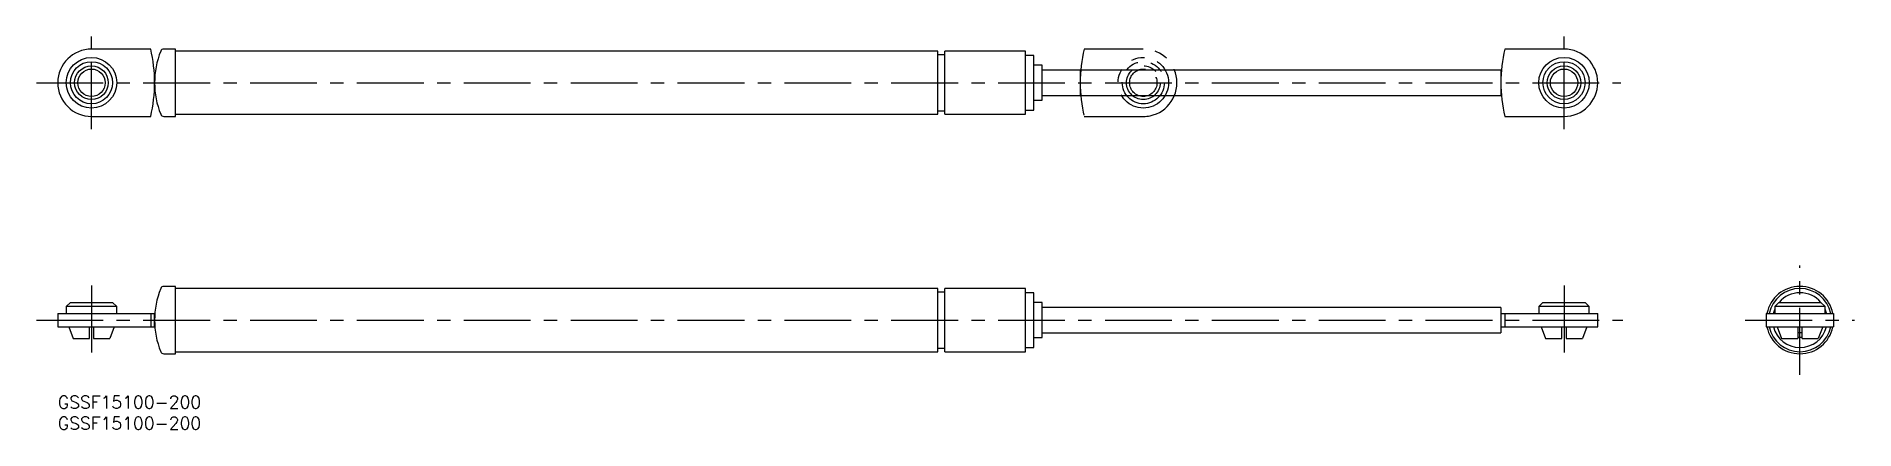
# Model space of a CAD drawing. Extents: x -5 to 427, y -8 to 85.
import ezdxf

# ---------------------------------------------------------------- set-up
doc = ezdxf.new("R2010")
doc.units = 0
doc.header["$LTSCALE"] = 0.5
doc.linetypes.add('CENTER', pattern=[50.8, 31.75, -6.35, 6.35, -6.35])
doc.linetypes.add('PHANTOM', pattern=[63.5, 31.75, -6.35, 6.35, -6.35, 6.35, -6.35])
for name, color, linetype in [('MSM_CENTER', 1, 'CENTER'), ('MSM_CONTINUOUS', 7, 'CONTINUOUS'), ('MSM_IMAGINARY', 6, 'PHANTOM'), ('MSM_PART_NUMBER', 7, 'CONTINUOUS')]:
    doc.layers.add(name, color=color, linetype=linetype)
doc.styles.get("Standard").update_dxf_attribs({"font": 'txt.shx', "height": 3, "bigfont": 'bigfont.shx'})

msp = doc.modelspace()

# ---------------------------------------------------------------- linework, layer by layer
at = {"layer": 'MSM_CENTER'}
for p, q in [((8, 63.36), (8, 85.36)), ((358, 63.36), (358, 85.36)), ((-5.1, 74.36), (371.53, 74.36)), ((414.07, 5), (414.07, 31)), ((8, 26.2), (8, 9.6)), ((358, 26.2), (358, 9.6)), ((-5.1, 18), (371.96, 18)), ((401.07, 18), (427.07, 18))]:
    msp.add_line(p, q, dxfattribs=at)
at = {"layer": 'MSM_CONTINUOUS'}
for p, q in [((22.07, 82.36), (8, 82.36)), ((28, 82.36), (25.2, 82.36)), ((28, 66.36), (28, 82.36)), ((358, 82.36), (343.93, 82.36)), ((209.2, 81.86), (28, 81.86)), ((209.2, 66.86), (209.2, 81.86)), ((210.8, 81.01), (209.2, 81.01)), ((230, 81.86), (210.8, 81.86)), ((210.8, 66.86), (210.8, 81.86)), ((230, 66.86), (230, 81.86)), ((232, 80.86), (230, 80.86)), ((232, 67.86), (232, 80.86)), ((234, 78.51), (232, 78.51)), ((234, 70.21), (234, 78.51)), ((343, 77.36), (234, 77.36)), ((343, 77.36), (343, 71.36)), ((232, 70.21), (234, 70.21)), ((234, 71.36), (343, 71.36)), ((8, 66.36), (22.07, 66.36)), ((25.2, 66.36), (28, 66.36)), ((28, 66.86), (209.2, 66.86)), ((209.2, 67.71), (210.8, 67.71)), ((210.8, 66.86), (230, 66.86)), ((230, 67.86), (232, 67.86)), ((343.93, 66.36), (358, 66.36)), ((28, 26), (25.2, 26)), ((28, 10), (28, 26)), ((3, 22.2), (2, 21.2)), ((3, 22.2), (13, 22.2)), ((14, 21.2), (13, 22.2)), ((209.2, 25.5), (28, 25.5)), ((209.2, 10.5), (209.2, 25.5)), ((210.8, 24.65), (209.2, 24.65)), ((230, 25.5), (210.8, 25.5)), ((210.8, 10.5), (210.8, 25.5)), ((230, 10.5), (230, 25.5)), ((232, 24.5), (230, 24.5)), ((232, 11.5), (232, 24.5)), ((234, 22.15), (232, 22.15)), ((234, 13.85), (234, 22.15)), ((353, 22.2), (352, 21.2)), ((353, 22.2), (363, 22.2)), ((364, 21.2), (363, 22.2)), ((409.07, 22.2), (408.07, 21.2)), ((409.07, 22.2), (419.07, 22.2)), ((420.07, 21.2), (419.07, 22.2)), ((0, 19.6), (0, 16.4)), ((0, 19.6), (23, 19.6)), ((2, 21.2), (2, 19.6)), ((14, 21.2), (2, 21.2)), ((14, 19.6), (14, 21.2)), ((22.07, 19.6), (22.07, 16.4)), ((23, 16.4), (23, 19.6)), ((343, 21), (234, 21)), ((343, 21), (343, 15)), ((343, 19.6), (366, 19.6)), ((343.93, 19.6), (343.93, 16.4)), ((352, 21.2), (352, 19.6)), ((364, 21.2), (352, 21.2)), ((364, 19.6), (364, 21.2)), ((366, 16.4), (366, 19.6)), ((406.07, 19.6), (406.07, 16.4)), ((406.07, 19.6), (422.07, 19.6)), ((407.77, 19.6), (408.07, 20.5)), ((408.07, 21.2), (408.07, 19.6)), ((420.07, 21.2), (408.07, 21.2)), ((420.07, 19.6), (420.07, 21.2)), ((420.07, 20.5), (420.18, 20.22)), ((420.18, 20.22), (420.37, 19.6)), ((422.07, 19.6), (422.07, 16.4)), ((0, 16.4), (23, 16.4)), ((2.58, 16.4), (3.63, 13.6)), ((3.63, 13.6), (7.5, 13.6)), ((7.5, 13.6), (7.5, 16.4)), ((8.5, 16.4), (8.5, 13.6)), ((8.5, 13.6), (12.37, 13.6)), ((13.42, 16.4), (12.37, 13.6)), ((232, 13.85), (234, 13.85)), ((234, 15), (343, 15)), ((343, 16.4), (366, 16.4)), ((352.58, 16.4), (353.63, 13.6)), ((353.63, 13.6), (357.5, 13.6)), ((357.5, 13.6), (357.5, 16.4)), ((358.5, 16.4), (358.5, 13.6)), ((358.5, 13.6), (362.37, 13.6)), ((363.42, 16.4), (362.37, 13.6)), ((406.07, 16.4), (422.07, 16.4)), ((408.66, 16.4), (409.7, 13.6)), ((409.7, 13.6), (413.57, 13.6)), ((413.57, 16.4), (413.57, 13.6)), ((413.57, 15.04), (414.57, 15.04)), ((414.57, 14.99), (413.57, 14.99)), ((413.76, 13.86), (413.57, 13.88)), ((414.57, 13.88), (413.76, 13.86)), ((414.57, 13.6), (414.57, 16.4)), ((414.57, 13.6), (418.44, 13.6)), ((419.49, 16.4), (418.44, 13.6)), ((25.2, 10), (28, 10)), ((28, 10.5), (209.2, 10.5)), ((209.2, 11.35), (210.8, 11.35)), ((210.8, 10.5), (230, 10.5)), ((230, 11.5), (232, 11.5))]:
    msp.add_line(p, q, dxfattribs=at)
for centre, radius in [((8, 74.36), 6), ((8, 74.36), 5), ((8, 74.36), 4), ((358, 74.36), 6), ((358, 74.36), 5), ((358, 74.36), 4), ((8, 74.36), 3.25), ((358, 74.36), 3.25)]:
    msp.add_circle(centre, radius, dxfattribs=at)
for centre, radius, start, end in [((8, 74.36), 8, 90, 270), ((-12, 74.36), 35, 346.787, 13.213), ((25.2, 81.56), 0.8, 90, 157.9757), ((378, 74.36), 35, 166.787, 193.213), ((358, 74.36), 8, 270, 90), ((43, 74.36), 20, 157.9757, 202.0243), ((25.2, 67.16), 0.8, 202.0243, 270), ((25.2, 25.2), 0.8, 90, 157.9757), ((414.07, 18), 8, 11.537, 168.463), ((43, 18), 20, 157.9757, 202.0243), ((414.07, 18), 7.5, 12.3178, 167.6822), ((414.07, 18), 6.5, 40.2522, 139.7478), ((414.07, 18), 8, 191.537, 348.463), ((414.07, 18), 7.5, 192.3178, 347.6822), ((414.07, 18), 6.5, 194.25, 345.75), ((25.2, 10.8), 0.8, 202.0243, 270)]:
    msp.add_arc(centre, radius, start, end, dxfattribs=at)
at = {"layer": 'MSM_IMAGINARY'}
for p, q in [((258, 82.36), (243.93, 82.36)), ((243, 77.36), (243, 71.36)), ((243.93, 66.36), (258, 66.36))]:
    msp.add_line(p, q, dxfattribs=at)
for radius in [6, 5, 4, 3.25]:
    msp.add_circle((258, 74.36), radius, dxfattribs=at)
for centre, radius, start, end in [((278, 74.36), 35, 166.787, 193.213), ((258, 74.36), 8, 270, 90)]:
    msp.add_arc(centre, radius, start, end, dxfattribs=at)

# ---------------------------------------------------------------- texts
at = {"layer": 'MSM_PART_NUMBER', "char_height": 3, "width": 121.0942, "attachment_point": 1}
for insert in [(0, 0), (0, -5)]:
    msp.add_mtext('{GSSF15100-200}', dxfattribs=dict(at, insert=insert))

doc.saveas('drawing.dxf')
